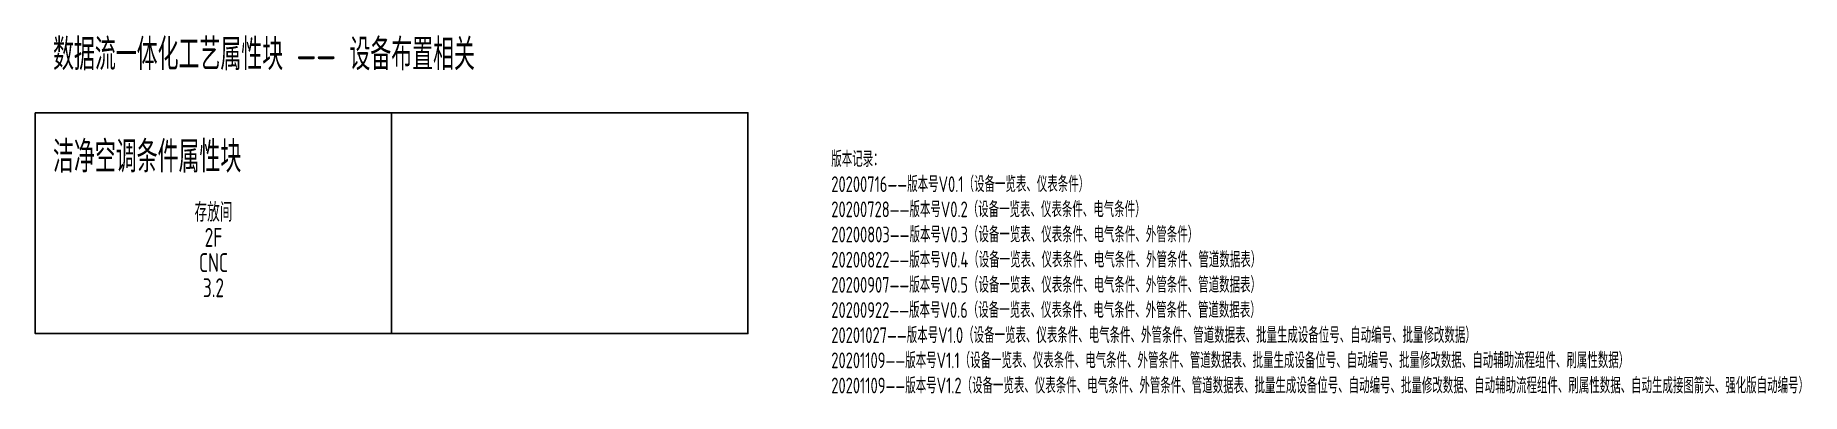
# Model space of a CAD drawing. Header units: millimetres. Extents: x -56 to 28016, y -4720 to 976.
import ezdxf
from ezdxf.enums import TextEntityAlignment as Align

# ---------------------------------------------------------------- set-up
doc = ezdxf.new("R2010")
doc.units = ezdxf.units.MM
for name, color, linetype in [('PL1', 4, 'Continuous'), ('洁净空调备注', 252, 'Continuous'), ('洁净空调条件', 2, 'Continuous'), ('管道编号', 2, 'Continuous')]:
    doc.layers.add(name, color=color, linetype=linetype)
doc.styles.get("Standard").update_dxf_attribs({"font": 'tssdeng.shx', "width": 0.7, "bigfont": 'tssdchn.shx'})

# ---------------------------------------------------------------- blocks, each defined once
blk = doc.blocks.new('GsCleanAir')
at = {"layer": '洁净空调备注', "width": 0.7, "flags": 1}
for tag, p in [('VERSION', (0, 400)), ('ROOM_AREA', (0, -1450)), ('ROOM_PRESSURE', (0, -1650)), ('TEMP_PRECISION', (0, -2050)), ('ROOM_PERSON_NUM', (0, -1850)), ('HUMIDITY_PRECISION', (0, -2250)), ('OCCUPATION_EXPOSURE_GRADE', (0, -2450)), ('ELECTRO_THERMAL_POWER', (0, -2650)), ('ELECTRO_THERMAL_IS_EXHAUST', (0, -2850)), ('ELECTRO_THERMAL_IS_INSULATION', (0, -3050)), ('ELECTRO_MOTOR_POWER', (0, -3250)), ('ELECTRO_MOTOR_EFFICIENCY', (0, -3450)), ('EQUIP_SURFACE_AREA', (0, -3650)), ('WATER_SURFACE_AREA', (0, -4050)), ('EQUIP_SURFACE_TEMP', (0, -3850)), ('WATER_SURFACE_TEMP', (0, -4250)), ('IS_EQUIP_EXHAUST', (0, -4450)), ('EQUIP_EXHAUST_AIR', (0, -4650)), ('IS_DEHUMIDITY', (0, -4850)), ('DEHUMIDITY_EXHAUST_EFFICIENCY', (0, -5050)), ('DEDUST_AMOUNT', (0, -5250)), ('DEDUST_EXHAUST_EFFICIENCY', (0, -5450)), ('IS_ACCIDENT_EXHAUST', (0, -5650)), ('ACCIDENT_EXHAUST_SUBSTANCE', (0, -5850)), ('LAMINAR_PROTECTION', (0, -6050)), ('LAMINAR_PROTECTION_AREA', (0, -6250)), ('MONITOR_TEMP', (0, -6450)), ('MONITOR_REHUMIDITY', (0, -6650)), ('MONITOR_DIFFPRESSURE', (0, -6850)), ('COMMENT', (0, -7050))]:
    blk.add_attdef(tag, p, '', height=150, dxfattribs=at)
at = {"layer": '洁净空调备注', "width": 0.7}
blk.add_attdef('ROOM_HEIGHT', text='', height=300, dxfattribs=at).set_placement((0, -1200), align=Align.CENTER)
at = {"layer": '洁净空调条件', "width": 0.7}
for tag, p in [('ROOM_NAME', (0, 0)), ('ROOM_NUM', (0, -400)), ('CLEAN_GRADE', (0, -800))]:
    blk.add_attdef(tag, text='', height=300, dxfattribs=at).set_placement(p, align=Align.CENTER)

msp = doc.modelspace()

# ---------------------------------------------------------------- linework, layer by layer
at = {"layer": '管道编号', "ltscale": 0.1}
for points in [[(-56, -255), (5607, -255), (5607, -3764), (-56, -3764)], [(5607, -255), (11269, -255), (11269, -3764), (5607, -3764)]]:
    msp.add_lwpolyline(points, close=True, dxfattribs=at)

# ---------------------------------------------------------------- block references
msp.add_blockref('GsCleanAir', (2775, -1986)).add_auto_attribs({'ROOM_NAME': '存放间', 'ROOM_NUM': '2F', 'CLEAN_GRADE': 'CNC', 'ROOM_HEIGHT': '3.2'})

# ---------------------------------------------------------------- texts
at = {"layer": 'PL1', "color": 3, "width": 0.7}
for s, height, p in [('数据流一体化工艺属性块 —— 设备布置相关', 500, (225, 422)), ('版本记录：', 250, (12594, -1115)), ('20200716——版本号V0.1（设备一览表、仪表条件）', 250, (12594, -1515)), ('20200728——版本号V0.2（设备一览表、仪表条件、电气条件）', 250, (12594, -1915)), ('20200803——版本号V0.3（设备一览表、仪表条件、电气条件、外管条件）', 250, (12594, -2315)), ('20200822——版本号V0.4（设备一览表、仪表条件、电气条件、外管条件、管道数据表）', 250, (12594, -2715)), ('20200907——版本号V0.5（设备一览表、仪表条件、电气条件、外管条件、管道数据表）', 250, (12594, -3115)), ('20200922——版本号V0.6（设备一览表、仪表条件、电气条件、外管条件、管道数据表）', 250, (12594, -3515)), ('20201027——版本号V1.0（设备一览表、仪表条件、电气条件、外管条件、管道数据表、批量生成设备位号、自动编号、批量修改数据）', 250, (12594, -3915)), ('20201109——版本号V1.1（设备一览表、仪表条件、电气条件、外管条件、管道数据表、批量生成设备位号、自动编号、批量修改数据、自动辅助流程组件、刷属性数据）', 250, (12594, -4315)), ('20201109——版本号V1.2（设备一览表、仪表条件、电气条件、外管条件、管道数据表、批量生成设备位号、自动编号、批量修改数据、自动辅助流程组件、刷属性数据、自动生成接图箭头、强化版自动编号）', 250, (12594, -4715))]:
    msp.add_text(s, height=height, dxfattribs=at).set_placement(p)
at = {"layer": 'PL1', "width": 0.7}
msp.add_text('洁净空调条件属性块', height=500, dxfattribs=at).set_placement((225, -1204))

doc.saveas('drawing.dxf')
